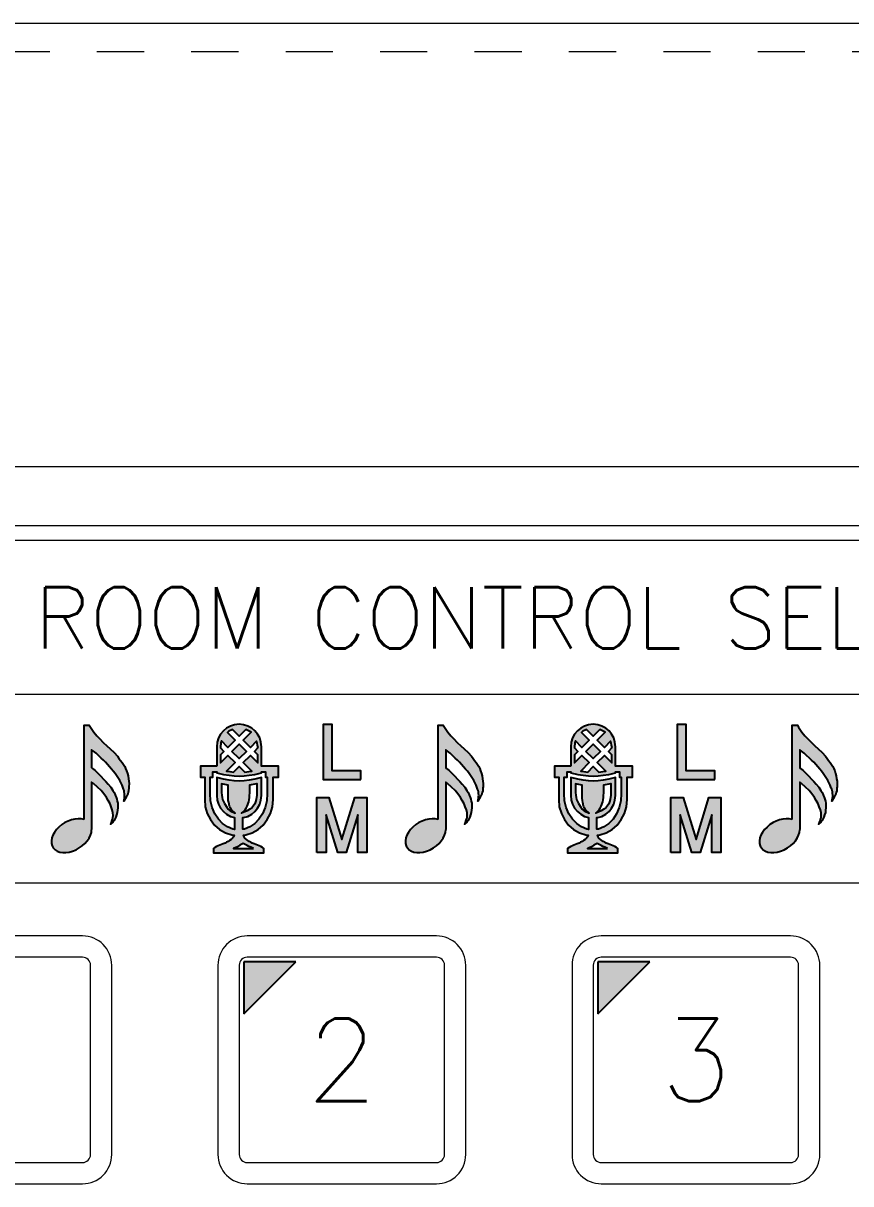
# Model space of a CAD drawing. Header units: inches. Extents: x 4.4 to 24.6, y 1.9 to 17.4.
# Drawn here: x 13.842 to 15.595, y 14.891 to 17.35 of the extents above; entities that cross this region are included whole.
import ezdxf
from ezdxf.enums import TextEntityAlignment as Align

# ---------------------------------------------------------------- set-up
doc = ezdxf.new("R2010")
doc.units = ezdxf.units.IN
doc.header["$LTSCALE"] = 0.4
doc.header["$MEASUREMENT"] = 0
doc.linetypes.add('HIDDEN', pattern=[0.375, 0.25, -0.125])
for name, color, linetype, lineweight in [('ML800-HIDDEN', 7, 'HIDDEN', 5), ('ML800-OBJECT', 7, 'Continuous', 15), ('ML800-TEXT', 7, 'Continuous', 9)]:
    doc.layers.add(name, color=color, linetype=linetype, lineweight=lineweight)
doc.layers.add('ML800-LED', color=251, linetype='Continuous')
doc.styles.add('LARGETEXT', font='romans.shx', dxfattribs={"height": 0.09})

msp = doc.modelspace()

# ---------------------------------------------------------------- hatches: boundary and pattern name
at = {"layer": 'ML800-LED'}
h = msp.add_hatch(color=256, dxfattribs=at)
edge = h.paths.add_edge_path()
edge.add_line((14.0114, 15.8256), (14.0041, 15.8333))
edge.add_line((14.0041, 15.8333), (13.9977, 15.84))
edge.add_line((13.9977, 15.84), (13.9914, 15.8476))
edge.add_line((13.9914, 15.8476), (13.9869, 15.8541))
edge.add_line((13.9869, 15.8541), (13.9841, 15.8583))
edge.add_line((13.9841, 15.8583), (13.9818, 15.8626))
edge.add_line((13.9818, 15.8626), (13.9708, 15.8626))
edge.add_line((13.9708, 15.8626), (13.9708, 15.6625))
edge.add_ellipse((13.9441, 15.6284), major_axis=(0.0395, 0.0245), ratio=0.664119, start_angle=20.1276, end_angle=344.8088)
edge.add_line((13.9868, 15.6412), (13.9868, 15.6536))
edge.add_line((13.9868, 15.6536), (13.9868, 15.7415))
edge.add_line((13.9868, 15.7415), (13.9906, 15.7387))
edge.add_line((13.9906, 15.7387), (13.9991, 15.7315))
edge.add_line((13.9991, 15.7315), (14.0067, 15.7238))
edge.add_line((14.0067, 15.7238), (14.0128, 15.7172))
edge.add_line((14.0128, 15.7172), (14.0181, 15.7096))
edge.add_line((14.0181, 15.7096), (14.0219, 15.7032))
edge.add_line((14.0219, 15.7032), (14.0258, 15.6958))
edge.add_line((14.0258, 15.6958), (14.0282, 15.6896))
edge.add_line((14.0282, 15.6896), (14.0306, 15.6833))
edge.add_line((14.0306, 15.6833), (14.032, 15.6771))
edge.add_line((14.032, 15.6771), (14.0324, 15.6711))
edge.add_line((14.0324, 15.6711), (14.032, 15.6661))
edge.add_line((14.032, 15.6661), (14.031, 15.6632))
edge.add_line((14.031, 15.6632), (14.0305, 15.6612))
edge.add_line((14.0305, 15.6612), (14.0287, 15.6564))
edge.add_line((14.0287, 15.6564), (14.0278, 15.6544))
edge.add_line((14.0278, 15.6544), (14.0266, 15.6525))
edge.add_line((14.0266, 15.6525), (14.0322, 15.658))
edge.add_line((14.0322, 15.658), (14.0345, 15.6608))
edge.add_line((14.0345, 15.6608), (14.0368, 15.6646))
edge.add_line((14.0368, 15.6646), (14.0381, 15.6675))
edge.add_line((14.0381, 15.6675), (14.0396, 15.6724))
edge.add_line((14.0396, 15.6724), (14.0411, 15.6773))
edge.add_line((14.0411, 15.6773), (14.0416, 15.6822))
edge.add_line((14.0416, 15.6822), (14.042, 15.6872))
edge.add_line((14.042, 15.6872), (14.0422, 15.6922))
edge.add_line((14.0422, 15.6922), (14.042, 15.6973))
edge.add_line((14.042, 15.6973), (14.0411, 15.7014))
edge.add_line((14.0411, 15.7014), (14.0399, 15.7055))
edge.add_line((14.0399, 15.7055), (14.0386, 15.7097))
edge.add_line((14.0386, 15.7097), (14.0375, 15.7128))
edge.add_line((14.0375, 15.7128), (14.0359, 15.717))
edge.add_line((14.0359, 15.717), (14.0342, 15.7201))
edge.add_line((14.0342, 15.7201), (14.0315, 15.7244))
edge.add_line((14.0315, 15.7244), (14.0295, 15.7276))
edge.add_line((14.0295, 15.7276), (14.0271, 15.7309))
edge.add_line((14.0271, 15.7309), (14.0217, 15.7374))
edge.add_line((14.0217, 15.7374), (14.0169, 15.7429))
edge.add_line((14.0169, 15.7429), (14.012, 15.7484))
edge.add_line((14.012, 15.7484), (14.0062, 15.7546))
edge.add_line((14.0062, 15.7546), (13.9996, 15.7609))
edge.add_line((13.9996, 15.7609), (13.9941, 15.7662))
edge.add_line((13.9941, 15.7662), (13.9888, 15.7711))
edge.add_line((13.9888, 15.7711), (13.9868, 15.7729))
edge.add_line((13.9868, 15.7729), (13.9868, 15.8106))
edge.add_line((13.9868, 15.8106), (13.9906, 15.8075))
edge.add_line((13.9906, 15.8075), (13.9962, 15.8029))
edge.add_line((13.9962, 15.8029), (14.0013, 15.7984))
edge.add_line((14.0013, 15.7984), (14.0072, 15.7928))
edge.add_line((14.0072, 15.7928), (14.0118, 15.7884))
edge.add_line((14.0118, 15.7884), (14.0164, 15.7839))
edge.add_line((14.0164, 15.7839), (14.0206, 15.7795))
edge.add_line((14.0206, 15.7795), (14.0291, 15.7696))
edge.add_line((14.0291, 15.7696), (14.0327, 15.7653))
edge.add_line((14.0327, 15.7653), (14.0364, 15.7599))
edge.add_line((14.0364, 15.7599), (14.0421, 15.7519))
edge.add_line((14.0421, 15.7519), (14.0464, 15.745))
edge.add_line((14.0464, 15.745), (14.0498, 15.7384))
edge.add_line((14.0498, 15.7384), (14.0512, 15.7353))
edge.add_line((14.0512, 15.7353), (14.0536, 15.7294))
edge.add_line((14.0536, 15.7294), (14.0545, 15.7272))
edge.add_line((14.0545, 15.7272), (14.0554, 15.7243))
edge.add_line((14.0554, 15.7243), (14.056, 15.7214))
edge.add_line((14.056, 15.7214), (14.0564, 15.7174))
edge.add_line((14.0564, 15.7174), (14.0567, 15.7144))
edge.add_line((14.0567, 15.7144), (14.0566, 15.7113))
edge.add_line((14.0566, 15.7113), (14.0562, 15.7082))
edge.add_line((14.0562, 15.7082), (14.0554, 15.7046))
edge.add_line((14.0554, 15.7046), (14.0548, 15.7018))
edge.add_line((14.0548, 15.7018), (14.0601, 15.7102))
edge.add_line((14.0601, 15.7102), (14.0624, 15.7144))
edge.add_line((14.0624, 15.7144), (14.0642, 15.7196))
edge.add_line((14.0642, 15.7196), (14.0652, 15.7237))
edge.add_line((14.0652, 15.7237), (14.0657, 15.7298))
edge.add_line((14.0657, 15.7298), (14.0659, 15.7321))
edge.add_line((14.0659, 15.7321), (14.0664, 15.7389))
edge.add_line((14.0664, 15.7389), (14.0658, 15.744))
edge.add_line((14.0658, 15.744), (14.065, 15.7491))
edge.add_line((14.065, 15.7491), (14.0639, 15.7552))
edge.add_line((14.0639, 15.7552), (14.0624, 15.7604))
edge.add_line((14.0624, 15.7604), (14.0609, 15.7656))
edge.add_line((14.0609, 15.7656), (14.0588, 15.7708))
edge.add_line((14.0588, 15.7708), (14.0568, 15.775))
edge.add_line((14.0568, 15.775), (14.0542, 15.7793))
edge.add_line((14.0542, 15.7793), (14.0512, 15.7836))
edge.add_line((14.0512, 15.7836), (14.048, 15.7879))
edge.add_line((14.048, 15.7879), (14.0447, 15.7922))
edge.add_line((14.0447, 15.7922), (14.0413, 15.7966))
edge.add_line((14.0413, 15.7966), (14.0345, 15.8043))
edge.add_line((14.0345, 15.8043), (14.0262, 15.8121))
edge.add_line((14.0262, 15.8121), (14.0188, 15.8188))
edge.add_line((14.0188, 15.8188), (14.0114, 15.8256))
h = msp.add_hatch(color=256, dxfattribs=at)
h.paths.add_polyline_path([(14.3823, 15.7754), (14.3613, 15.7754), (14.3468, 15.7754), (14.3468, 15.8164), (14.3453, 15.8264), (14.3428, 15.8354), (14.3383, 15.8434), (14.3328, 15.8504), (14.3258, 15.8564), (14.3178, 15.8604), (14.3088, 15.8634), (14.2993, 15.8644), (14.2893, 15.8634), (14.2808, 15.8604), (14.2728, 15.8564), (14.2658, 15.8504), (14.2598, 15.8434), (14.2553, 15.8354), (14.2528, 15.8264), (14.2518, 15.8164), (14.2518, 15.7754), (14.2173, 15.7754), (14.2173, 15.7526), (14.2175, 15.7524), (14.2263, 15.7524), (14.2263, 15.7054), (14.2273, 15.6899), (14.2318, 15.6754), (14.2383, 15.6624), (14.2473, 15.6509), (14.2578, 15.6414), (14.2703, 15.6344), (14.2838, 15.6299), (14.2885, 15.6293), (14.2871, 15.6259), (14.2853, 15.6234), (14.2821, 15.6204), (14.2791, 15.6184), (14.2761, 15.6164), (14.2726, 15.6144), (14.2696, 15.6129), (14.2656, 15.6114), (14.2621, 15.6099), (14.2586, 15.6084), (14.2551, 15.6069), (14.2516, 15.6054), (14.2481, 15.6034), (14.2451, 15.6014), (14.2451, 15.5924), (14.3516, 15.5924), (14.3516, 15.6014), (14.3486, 15.6034), (14.3451, 15.6054), (14.3416, 15.6069), (14.3381, 15.6084), (14.3346, 15.6099), (14.3311, 15.6114), (14.3271, 15.6129), (14.3241, 15.6144), (14.3206, 15.6164), (14.3176, 15.6184), (14.3146, 15.6204), (14.3114, 15.6234), (14.3096, 15.6259), (14.3082, 15.6292), (14.3133, 15.6299), (14.3268, 15.6344), (14.3393, 15.6414), (14.3503, 15.6509), (14.3588, 15.6624), (14.3658, 15.6754), (14.3698, 15.6899), (14.3713, 15.7054), (14.3713, 15.7524), (14.3823, 15.7524)])
h.paths.add_polyline_path([(14.2378, 15.7524), (14.2437, 15.7524), (14.2438, 15.7525), (14.2438, 15.7634), (14.2518, 15.7634), (14.2518, 15.7616), (14.2664, 15.7583), (14.278, 15.7563), (14.289, 15.7549), (14.2993, 15.7544), (14.3096, 15.7549), (14.3206, 15.7563), (14.3322, 15.7583), (14.3466, 15.7616), (14.3468, 15.7618), (14.3468, 15.7634), (14.3548, 15.7634), (14.3548, 15.7524), (14.3588, 15.7524), (14.3588, 15.7179), (14.3578, 15.7024), (14.3543, 15.6879), (14.3488, 15.6749), (14.3413, 15.6634), (14.3323, 15.6539), (14.3218, 15.6469), (14.3103, 15.6424), (14.3072, 15.6419), (14.3072, 15.6668), (14.3088, 15.6669), (14.3178, 15.6694), (14.3258, 15.6739), (14.3328, 15.6799), (14.3383, 15.6869), (14.3428, 15.6949), (14.3453, 15.7039), (14.3468, 15.7134), (14.3468, 15.7514), (14.3322, 15.7481), (14.3206, 15.7461), (14.3096, 15.7447), (14.2993, 15.7442), (14.289, 15.7447), (14.278, 15.7461), (14.2664, 15.7481), (14.2518, 15.7514), (14.2518, 15.7134), (14.2528, 15.7039), (14.2553, 15.6949), (14.2598, 15.6869), (14.2658, 15.6799), (14.2728, 15.6739), (14.2808, 15.6694), (14.2893, 15.6669), (14.2895, 15.6669), (14.2895, 15.6418), (14.2858, 15.6424), (14.2748, 15.6469), (14.2643, 15.6539), (14.2553, 15.6634), (14.2478, 15.6749), (14.2423, 15.6879), (14.2388, 15.7024), (14.2378, 15.7179)], flags=17)
h.paths.add_polyline_path([(14.2598, 15.7829), (14.2598, 15.7999), (14.267, 15.8071), (14.2598, 15.8143), (14.2598, 15.816), (14.2607, 15.8249), (14.2619, 15.8292), (14.2755, 15.8155), (14.2908, 15.8308), (14.2744, 15.8472), (14.2773, 15.8497), (14.2839, 15.853), (14.2851, 15.8535), (14.2993, 15.8393), (14.3134, 15.8534), (14.3147, 15.853), (14.3249, 15.8479), (14.3078, 15.8308), (14.3231, 15.8155), (14.3363, 15.8288), (14.3375, 15.8247), (14.3388, 15.8158), (14.3388, 15.8143), (14.3316, 15.8071), (14.3388, 15.7999), (14.3388, 15.7829), (14.3231, 15.7986), (14.3078, 15.7833), (14.3258, 15.7653), (14.3195, 15.7642), (14.311, 15.7631), (14.2993, 15.7748), (14.2876, 15.7631), (14.2792, 15.7642), (14.2728, 15.7653), (14.2908, 15.7833), (14.2755, 15.7986)], flags=16)
h.paths.add_polyline_path([(14.2618, 15.7382), (14.2757, 15.7355), (14.2757, 15.7229), (14.2758, 15.708), (14.2763, 15.7031), (14.2773, 15.6986), (14.2789, 15.691), (14.2807, 15.6866), (14.283, 15.6834), (14.2843, 15.6821), (14.2906, 15.6761), (14.2802, 15.6814), (14.2761, 15.6849), (14.273, 15.6885), (14.2679, 15.6967), (14.2659, 15.7008), (14.2641, 15.7053), (14.2631, 15.7094), (14.2624, 15.7145), (14.2621, 15.7196), (14.2618, 15.7246)], flags=16)
h.paths.add_polyline_path([(14.284, 15.8071), (14.2993, 15.8224), (14.3146, 15.8071), (14.2993, 15.7918)], flags=0)
h.paths.add_polyline_path([(14.3217, 15.736), (14.3367, 15.7388), (14.3367, 15.7242), (14.3366, 15.714), (14.3353, 15.7048), (14.3341, 15.7002), (14.3324, 15.6961), (14.3265, 15.688), (14.3219, 15.6844), (14.3163, 15.6808), (14.3046, 15.676), (14.3117, 15.6829), (14.3143, 15.6868), (14.3165, 15.6912), (14.3196, 15.7001), (14.3205, 15.7045), (14.321, 15.7094), (14.3213, 15.7139), (14.3216, 15.7193), (14.3217, 15.7238)], flags=16)
h.paths.add_polyline_path([(14.3076, 15.6121), (14.3159, 15.6074), (14.3195, 15.6056), (14.3237, 15.604), (14.3297, 15.6014), (14.2872, 15.6014), (14.2876, 15.6016), (14.292, 15.6035), (14.2959, 15.6049), (14.3007, 15.6082)], flags=16)
h = msp.add_hatch(color=256, dxfattribs=at)
h.paths.add_polyline_path([(14.4965, 15.8642), (14.4773, 15.8642), (14.4773, 15.7477), (14.5568, 15.7477), (14.5568, 15.7659), (14.4965, 15.7659)])
h.paths.add_polyline_path([(14.4896, 15.7092), (14.4638, 15.7092), (14.4638, 15.5927), (14.4834, 15.5927), (14.4834, 15.6725), (14.508, 15.5927), (14.5257, 15.5927), (14.5507, 15.6723), (14.5507, 15.5927), (14.5699, 15.5927), (14.5699, 15.7092), (14.5446, 15.7092), (14.5171, 15.62)])
h = msp.add_hatch(color=256, dxfattribs=at)
edge = h.paths.add_edge_path()
edge.add_line((14.7614, 15.8256), (14.7541, 15.8333))
edge.add_line((14.7541, 15.8333), (14.7477, 15.84))
edge.add_line((14.7477, 15.84), (14.7414, 15.8476))
edge.add_line((14.7414, 15.8476), (14.7369, 15.8541))
edge.add_line((14.7369, 15.8541), (14.7341, 15.8583))
edge.add_line((14.7341, 15.8583), (14.7318, 15.8626))
edge.add_line((14.7318, 15.8626), (14.7208, 15.8626))
edge.add_line((14.7208, 15.8626), (14.7208, 15.6625))
edge.add_ellipse((14.6941, 15.6284), major_axis=(0.0395, 0.0245), ratio=0.664119, start_angle=20.1276, end_angle=344.8088)
edge.add_line((14.7368, 15.6412), (14.7368, 15.6536))
edge.add_line((14.7368, 15.6536), (14.7368, 15.7415))
edge.add_line((14.7368, 15.7415), (14.7406, 15.7387))
edge.add_line((14.7406, 15.7387), (14.7491, 15.7315))
edge.add_line((14.7491, 15.7315), (14.7567, 15.7238))
edge.add_line((14.7567, 15.7238), (14.7628, 15.7172))
edge.add_line((14.7628, 15.7172), (14.7681, 15.7096))
edge.add_line((14.7681, 15.7096), (14.7719, 15.7032))
edge.add_line((14.7719, 15.7032), (14.7758, 15.6958))
edge.add_line((14.7758, 15.6958), (14.7782, 15.6896))
edge.add_line((14.7782, 15.6896), (14.7806, 15.6833))
edge.add_line((14.7806, 15.6833), (14.782, 15.6771))
edge.add_line((14.782, 15.6771), (14.7824, 15.6711))
edge.add_line((14.7824, 15.6711), (14.782, 15.6661))
edge.add_line((14.782, 15.6661), (14.781, 15.6632))
edge.add_line((14.781, 15.6632), (14.7805, 15.6612))
edge.add_line((14.7805, 15.6612), (14.7787, 15.6564))
edge.add_line((14.7787, 15.6564), (14.7778, 15.6544))
edge.add_line((14.7778, 15.6544), (14.7766, 15.6525))
edge.add_line((14.7766, 15.6525), (14.7822, 15.658))
edge.add_line((14.7822, 15.658), (14.7845, 15.6608))
edge.add_line((14.7845, 15.6608), (14.7868, 15.6646))
edge.add_line((14.7868, 15.6646), (14.7881, 15.6675))
edge.add_line((14.7881, 15.6675), (14.7896, 15.6724))
edge.add_line((14.7896, 15.6724), (14.7911, 15.6773))
edge.add_line((14.7911, 15.6773), (14.7916, 15.6822))
edge.add_line((14.7916, 15.6822), (14.792, 15.6872))
edge.add_line((14.792, 15.6872), (14.7922, 15.6922))
edge.add_line((14.7922, 15.6922), (14.792, 15.6973))
edge.add_line((14.792, 15.6973), (14.7911, 15.7014))
edge.add_line((14.7911, 15.7014), (14.7899, 15.7055))
edge.add_line((14.7899, 15.7055), (14.7886, 15.7097))
edge.add_line((14.7886, 15.7097), (14.7875, 15.7128))
edge.add_line((14.7875, 15.7128), (14.7859, 15.717))
edge.add_line((14.7859, 15.717), (14.7842, 15.7201))
edge.add_line((14.7842, 15.7201), (14.7815, 15.7244))
edge.add_line((14.7815, 15.7244), (14.7795, 15.7276))
edge.add_line((14.7795, 15.7276), (14.7771, 15.7309))
edge.add_line((14.7771, 15.7309), (14.7717, 15.7374))
edge.add_line((14.7717, 15.7374), (14.7669, 15.7429))
edge.add_line((14.7669, 15.7429), (14.762, 15.7484))
edge.add_line((14.762, 15.7484), (14.7562, 15.7546))
edge.add_line((14.7562, 15.7546), (14.7496, 15.7609))
edge.add_line((14.7496, 15.7609), (14.7441, 15.7662))
edge.add_line((14.7441, 15.7662), (14.7388, 15.7711))
edge.add_line((14.7388, 15.7711), (14.7368, 15.7729))
edge.add_line((14.7368, 15.7729), (14.7368, 15.8106))
edge.add_line((14.7368, 15.8106), (14.7406, 15.8075))
edge.add_line((14.7406, 15.8075), (14.7462, 15.8029))
edge.add_line((14.7462, 15.8029), (14.7513, 15.7984))
edge.add_line((14.7513, 15.7984), (14.7572, 15.7928))
edge.add_line((14.7572, 15.7928), (14.7618, 15.7884))
edge.add_line((14.7618, 15.7884), (14.7664, 15.7839))
edge.add_line((14.7664, 15.7839), (14.7706, 15.7795))
edge.add_line((14.7706, 15.7795), (14.7791, 15.7696))
edge.add_line((14.7791, 15.7696), (14.7827, 15.7653))
edge.add_line((14.7827, 15.7653), (14.7864, 15.7599))
edge.add_line((14.7864, 15.7599), (14.7921, 15.7519))
edge.add_line((14.7921, 15.7519), (14.7964, 15.745))
edge.add_line((14.7964, 15.745), (14.7998, 15.7384))
edge.add_line((14.7998, 15.7384), (14.8012, 15.7353))
edge.add_line((14.8012, 15.7353), (14.8036, 15.7294))
edge.add_line((14.8036, 15.7294), (14.8045, 15.7272))
edge.add_line((14.8045, 15.7272), (14.8054, 15.7243))
edge.add_line((14.8054, 15.7243), (14.806, 15.7214))
edge.add_line((14.806, 15.7214), (14.8064, 15.7174))
edge.add_line((14.8064, 15.7174), (14.8067, 15.7144))
edge.add_line((14.8067, 15.7144), (14.8066, 15.7113))
edge.add_line((14.8066, 15.7113), (14.8062, 15.7082))
edge.add_line((14.8062, 15.7082), (14.8054, 15.7046))
edge.add_line((14.8054, 15.7046), (14.8048, 15.7018))
edge.add_line((14.8048, 15.7018), (14.8101, 15.7102))
edge.add_line((14.8101, 15.7102), (14.8124, 15.7144))
edge.add_line((14.8124, 15.7144), (14.8142, 15.7196))
edge.add_line((14.8142, 15.7196), (14.8152, 15.7237))
edge.add_line((14.8152, 15.7237), (14.8157, 15.7298))
edge.add_line((14.8157, 15.7298), (14.8159, 15.7321))
edge.add_line((14.8159, 15.7321), (14.8164, 15.7389))
edge.add_line((14.8164, 15.7389), (14.8158, 15.744))
edge.add_line((14.8158, 15.744), (14.815, 15.7491))
edge.add_line((14.815, 15.7491), (14.8139, 15.7552))
edge.add_line((14.8139, 15.7552), (14.8124, 15.7604))
edge.add_line((14.8124, 15.7604), (14.8109, 15.7656))
edge.add_line((14.8109, 15.7656), (14.8088, 15.7708))
edge.add_line((14.8088, 15.7708), (14.8068, 15.775))
edge.add_line((14.8068, 15.775), (14.8042, 15.7793))
edge.add_line((14.8042, 15.7793), (14.8012, 15.7836))
edge.add_line((14.8012, 15.7836), (14.798, 15.7879))
edge.add_line((14.798, 15.7879), (14.7947, 15.7922))
edge.add_line((14.7947, 15.7922), (14.7913, 15.7966))
edge.add_line((14.7913, 15.7966), (14.7845, 15.8043))
edge.add_line((14.7845, 15.8043), (14.7762, 15.8121))
edge.add_line((14.7762, 15.8121), (14.7688, 15.8188))
edge.add_line((14.7688, 15.8188), (14.7614, 15.8256))
h = msp.add_hatch(color=256, dxfattribs=at)
h.paths.add_polyline_path([(15.1323, 15.7754), (15.1113, 15.7754), (15.0968, 15.7754), (15.0968, 15.8164), (15.0953, 15.8264), (15.0928, 15.8354), (15.0883, 15.8434), (15.0828, 15.8504), (15.0758, 15.8564), (15.0678, 15.8604), (15.0588, 15.8634), (15.0493, 15.8644), (15.0393, 15.8634), (15.0308, 15.8604), (15.0228, 15.8564), (15.0158, 15.8504), (15.0098, 15.8434), (15.0053, 15.8354), (15.0028, 15.8264), (15.0018, 15.8164), (15.0018, 15.7754), (14.9673, 15.7754), (14.9673, 15.7526), (14.9675, 15.7524), (14.9763, 15.7524), (14.9763, 15.7054), (14.9773, 15.6899), (14.9818, 15.6754), (14.9883, 15.6624), (14.9973, 15.6509), (15.0078, 15.6414), (15.0203, 15.6344), (15.0338, 15.6299), (15.0385, 15.6293), (15.0371, 15.6259), (15.0353, 15.6234), (15.0321, 15.6204), (15.0291, 15.6184), (15.0261, 15.6164), (15.0226, 15.6144), (15.0196, 15.6129), (15.0156, 15.6114), (15.0121, 15.6099), (15.0086, 15.6084), (15.0051, 15.6069), (15.0016, 15.6054), (14.9981, 15.6034), (14.9951, 15.6014), (14.9951, 15.5924), (15.1016, 15.5924), (15.1016, 15.6014), (15.0986, 15.6034), (15.0951, 15.6054), (15.0916, 15.6069), (15.0881, 15.6084), (15.0846, 15.6099), (15.0811, 15.6114), (15.0771, 15.6129), (15.0741, 15.6144), (15.0706, 15.6164), (15.0676, 15.6184), (15.0646, 15.6204), (15.0614, 15.6234), (15.0596, 15.6259), (15.0582, 15.6292), (15.0633, 15.6299), (15.0768, 15.6344), (15.0893, 15.6414), (15.1003, 15.6509), (15.1088, 15.6624), (15.1158, 15.6754), (15.1198, 15.6899), (15.1213, 15.7054), (15.1213, 15.7524), (15.1323, 15.7524)])
h.paths.add_polyline_path([(14.9878, 15.7524), (14.9937, 15.7524), (14.9938, 15.7525), (14.9938, 15.7634), (15.0018, 15.7634), (15.0018, 15.7616), (15.0164, 15.7583), (15.028, 15.7563), (15.039, 15.7549), (15.0493, 15.7544), (15.0596, 15.7549), (15.0706, 15.7563), (15.0822, 15.7583), (15.0966, 15.7616), (15.0968, 15.7618), (15.0968, 15.7634), (15.1048, 15.7634), (15.1048, 15.7524), (15.1088, 15.7524), (15.1088, 15.7179), (15.1078, 15.7024), (15.1043, 15.6879), (15.0988, 15.6749), (15.0913, 15.6634), (15.0823, 15.6539), (15.0718, 15.6469), (15.0603, 15.6424), (15.0572, 15.6419), (15.0572, 15.6668), (15.0588, 15.6669), (15.0678, 15.6694), (15.0758, 15.6739), (15.0828, 15.6799), (15.0883, 15.6869), (15.0928, 15.6949), (15.0953, 15.7039), (15.0968, 15.7134), (15.0968, 15.7514), (15.0822, 15.7481), (15.0706, 15.7461), (15.0596, 15.7447), (15.0493, 15.7442), (15.039, 15.7447), (15.028, 15.7461), (15.0164, 15.7481), (15.0018, 15.7514), (15.0018, 15.7134), (15.0028, 15.7039), (15.0053, 15.6949), (15.0098, 15.6869), (15.0158, 15.6799), (15.0228, 15.6739), (15.0308, 15.6694), (15.0393, 15.6669), (15.0395, 15.6669), (15.0395, 15.6418), (15.0358, 15.6424), (15.0248, 15.6469), (15.0143, 15.6539), (15.0053, 15.6634), (14.9978, 15.6749), (14.9923, 15.6879), (14.9888, 15.7024), (14.9878, 15.7179)], flags=17)
h.paths.add_polyline_path([(15.0098, 15.7829), (15.0098, 15.7999), (15.017, 15.8071), (15.0098, 15.8143), (15.0098, 15.816), (15.0107, 15.8249), (15.0119, 15.8292), (15.0255, 15.8155), (15.0408, 15.8308), (15.0244, 15.8472), (15.0273, 15.8497), (15.0339, 15.853), (15.0351, 15.8535), (15.0493, 15.8393), (15.0634, 15.8534), (15.0647, 15.853), (15.0749, 15.8479), (15.0578, 15.8308), (15.0731, 15.8155), (15.0863, 15.8288), (15.0875, 15.8247), (15.0888, 15.8158), (15.0888, 15.8143), (15.0816, 15.8071), (15.0888, 15.7999), (15.0888, 15.7829), (15.0731, 15.7986), (15.0578, 15.7833), (15.0758, 15.7653), (15.0695, 15.7642), (15.061, 15.7631), (15.0493, 15.7748), (15.0376, 15.7631), (15.0292, 15.7642), (15.0228, 15.7653), (15.0408, 15.7833), (15.0255, 15.7986)], flags=16)
h.paths.add_polyline_path([(15.0118, 15.7382), (15.0257, 15.7355), (15.0257, 15.7229), (15.0258, 15.708), (15.0263, 15.7031), (15.0273, 15.6986), (15.0289, 15.691), (15.0307, 15.6866), (15.033, 15.6834), (15.0343, 15.6821), (15.0406, 15.6761), (15.0302, 15.6814), (15.0261, 15.6849), (15.023, 15.6885), (15.0179, 15.6967), (15.0159, 15.7008), (15.0141, 15.7053), (15.0131, 15.7094), (15.0124, 15.7145), (15.0121, 15.7196), (15.0118, 15.7246)], flags=16)
h.paths.add_polyline_path([(15.034, 15.8071), (15.0493, 15.8224), (15.0646, 15.8071), (15.0493, 15.7918)], flags=0)
h.paths.add_polyline_path([(15.0717, 15.736), (15.0867, 15.7388), (15.0867, 15.7242), (15.0866, 15.714), (15.0853, 15.7048), (15.0841, 15.7002), (15.0824, 15.6961), (15.0765, 15.688), (15.0719, 15.6844), (15.0663, 15.6808), (15.0546, 15.676), (15.0617, 15.6829), (15.0643, 15.6868), (15.0665, 15.6912), (15.0696, 15.7001), (15.0705, 15.7045), (15.071, 15.7094), (15.0713, 15.7139), (15.0716, 15.7193), (15.0717, 15.7238)], flags=16)
h.paths.add_polyline_path([(15.0576, 15.6121), (15.0659, 15.6074), (15.0695, 15.6056), (15.0737, 15.604), (15.0797, 15.6014), (15.0372, 15.6014), (15.0376, 15.6016), (15.042, 15.6035), (15.0459, 15.6049), (15.0507, 15.6082)], flags=16)
h = msp.add_hatch(color=256, dxfattribs=at)
h.paths.add_polyline_path([(15.2465, 15.8642), (15.2273, 15.8642), (15.2273, 15.7477), (15.3068, 15.7477), (15.3068, 15.7659), (15.2465, 15.7659)])
h.paths.add_polyline_path([(15.2396, 15.7092), (15.2138, 15.7092), (15.2138, 15.5927), (15.2334, 15.5927), (15.2334, 15.6725), (15.258, 15.5927), (15.2757, 15.5927), (15.3007, 15.6723), (15.3007, 15.5927), (15.3199, 15.5927), (15.3199, 15.7092), (15.2946, 15.7092), (15.2671, 15.62)])
h = msp.add_hatch(color=256, dxfattribs=at)
edge = h.paths.add_edge_path()
edge.add_line((15.5114, 15.8256), (15.5041, 15.8333))
edge.add_line((15.5041, 15.8333), (15.4977, 15.84))
edge.add_line((15.4977, 15.84), (15.4914, 15.8476))
edge.add_line((15.4914, 15.8476), (15.4869, 15.8541))
edge.add_line((15.4869, 15.8541), (15.4841, 15.8583))
edge.add_line((15.4841, 15.8583), (15.4818, 15.8626))
edge.add_line((15.4818, 15.8626), (15.4708, 15.8626))
edge.add_line((15.4708, 15.8626), (15.4708, 15.6625))
edge.add_ellipse((15.4441, 15.6284), major_axis=(0.0395, 0.0245), ratio=0.664119, start_angle=20.1276, end_angle=344.8088)
edge.add_line((15.4868, 15.6412), (15.4868, 15.6536))
edge.add_line((15.4868, 15.6536), (15.4868, 15.7415))
edge.add_line((15.4868, 15.7415), (15.4906, 15.7387))
edge.add_line((15.4906, 15.7387), (15.4991, 15.7315))
edge.add_line((15.4991, 15.7315), (15.5067, 15.7238))
edge.add_line((15.5067, 15.7238), (15.5128, 15.7172))
edge.add_line((15.5128, 15.7172), (15.5181, 15.7096))
edge.add_line((15.5181, 15.7096), (15.5219, 15.7032))
edge.add_line((15.5219, 15.7032), (15.5258, 15.6958))
edge.add_line((15.5258, 15.6958), (15.5282, 15.6896))
edge.add_line((15.5282, 15.6896), (15.5306, 15.6833))
edge.add_line((15.5306, 15.6833), (15.532, 15.6771))
edge.add_line((15.532, 15.6771), (15.5324, 15.6711))
edge.add_line((15.5324, 15.6711), (15.532, 15.6661))
edge.add_line((15.532, 15.6661), (15.531, 15.6632))
edge.add_line((15.531, 15.6632), (15.5305, 15.6612))
edge.add_line((15.5305, 15.6612), (15.5287, 15.6564))
edge.add_line((15.5287, 15.6564), (15.5278, 15.6544))
edge.add_line((15.5278, 15.6544), (15.5266, 15.6525))
edge.add_line((15.5266, 15.6525), (15.5322, 15.658))
edge.add_line((15.5322, 15.658), (15.5345, 15.6608))
edge.add_line((15.5345, 15.6608), (15.5368, 15.6646))
edge.add_line((15.5368, 15.6646), (15.5381, 15.6675))
edge.add_line((15.5381, 15.6675), (15.5396, 15.6724))
edge.add_line((15.5396, 15.6724), (15.5411, 15.6773))
edge.add_line((15.5411, 15.6773), (15.5416, 15.6822))
edge.add_line((15.5416, 15.6822), (15.542, 15.6872))
edge.add_line((15.542, 15.6872), (15.5422, 15.6922))
edge.add_line((15.5422, 15.6922), (15.542, 15.6973))
edge.add_line((15.542, 15.6973), (15.5411, 15.7014))
edge.add_line((15.5411, 15.7014), (15.5399, 15.7055))
edge.add_line((15.5399, 15.7055), (15.5386, 15.7097))
edge.add_line((15.5386, 15.7097), (15.5375, 15.7128))
edge.add_line((15.5375, 15.7128), (15.5359, 15.717))
edge.add_line((15.5359, 15.717), (15.5342, 15.7201))
edge.add_line((15.5342, 15.7201), (15.5315, 15.7244))
edge.add_line((15.5315, 15.7244), (15.5295, 15.7276))
edge.add_line((15.5295, 15.7276), (15.5271, 15.7309))
edge.add_line((15.5271, 15.7309), (15.5217, 15.7374))
edge.add_line((15.5217, 15.7374), (15.5169, 15.7429))
edge.add_line((15.5169, 15.7429), (15.512, 15.7484))
edge.add_line((15.512, 15.7484), (15.5062, 15.7546))
edge.add_line((15.5062, 15.7546), (15.4996, 15.7609))
edge.add_line((15.4996, 15.7609), (15.4941, 15.7662))
edge.add_line((15.4941, 15.7662), (15.4888, 15.7711))
edge.add_line((15.4888, 15.7711), (15.4868, 15.7729))
edge.add_line((15.4868, 15.7729), (15.4868, 15.8106))
edge.add_line((15.4868, 15.8106), (15.4906, 15.8075))
edge.add_line((15.4906, 15.8075), (15.4962, 15.8029))
edge.add_line((15.4962, 15.8029), (15.5013, 15.7984))
edge.add_line((15.5013, 15.7984), (15.5072, 15.7928))
edge.add_line((15.5072, 15.7928), (15.5118, 15.7884))
edge.add_line((15.5118, 15.7884), (15.5164, 15.7839))
edge.add_line((15.5164, 15.7839), (15.5206, 15.7795))
edge.add_line((15.5206, 15.7795), (15.5291, 15.7696))
edge.add_line((15.5291, 15.7696), (15.5327, 15.7653))
edge.add_line((15.5327, 15.7653), (15.5364, 15.7599))
edge.add_line((15.5364, 15.7599), (15.5421, 15.7519))
edge.add_line((15.5421, 15.7519), (15.5464, 15.745))
edge.add_line((15.5464, 15.745), (15.5498, 15.7384))
edge.add_line((15.5498, 15.7384), (15.5512, 15.7353))
edge.add_line((15.5512, 15.7353), (15.5536, 15.7294))
edge.add_line((15.5536, 15.7294), (15.5545, 15.7272))
edge.add_line((15.5545, 15.7272), (15.5554, 15.7243))
edge.add_line((15.5554, 15.7243), (15.556, 15.7214))
edge.add_line((15.556, 15.7214), (15.5564, 15.7174))
edge.add_line((15.5564, 15.7174), (15.5567, 15.7144))
edge.add_line((15.5567, 15.7144), (15.5566, 15.7113))
edge.add_line((15.5566, 15.7113), (15.5562, 15.7082))
edge.add_line((15.5562, 15.7082), (15.5554, 15.7046))
edge.add_line((15.5554, 15.7046), (15.5548, 15.7018))
edge.add_line((15.5548, 15.7018), (15.5601, 15.7102))
edge.add_line((15.5601, 15.7102), (15.5624, 15.7144))
edge.add_line((15.5624, 15.7144), (15.5642, 15.7196))
edge.add_line((15.5642, 15.7196), (15.5652, 15.7237))
edge.add_line((15.5652, 15.7237), (15.5657, 15.7298))
edge.add_line((15.5657, 15.7298), (15.5659, 15.7321))
edge.add_line((15.5659, 15.7321), (15.5664, 15.7389))
edge.add_line((15.5664, 15.7389), (15.5658, 15.744))
edge.add_line((15.5658, 15.744), (15.565, 15.7491))
edge.add_line((15.565, 15.7491), (15.5639, 15.7552))
edge.add_line((15.5639, 15.7552), (15.5624, 15.7604))
edge.add_line((15.5624, 15.7604), (15.5609, 15.7656))
edge.add_line((15.5609, 15.7656), (15.5588, 15.7708))
edge.add_line((15.5588, 15.7708), (15.5568, 15.775))
edge.add_line((15.5568, 15.775), (15.5542, 15.7793))
edge.add_line((15.5542, 15.7793), (15.5512, 15.7836))
edge.add_line((15.5512, 15.7836), (15.548, 15.7879))
edge.add_line((15.548, 15.7879), (15.5447, 15.7922))
edge.add_line((15.5447, 15.7922), (15.5413, 15.7966))
edge.add_line((15.5413, 15.7966), (15.5345, 15.8043))
edge.add_line((15.5345, 15.8043), (15.5262, 15.8121))
edge.add_line((15.5262, 15.8121), (15.5188, 15.8188))
edge.add_line((15.5188, 15.8188), (15.5114, 15.8256))
for points in [[(14.4194, 15.361), (14.3094, 15.361), (14.3094, 15.251)], [(15.1694, 15.361), (15.0594, 15.361), (15.0594, 15.251)]]:
    msp.add_hatch(color=256, dxfattribs=at).paths.add_polyline_path(points)

# ---------------------------------------------------------------- linework, layer by layer
at = {"layer": 'ML800-HIDDEN'}
msp.add_line((5.3979, 17.2895), (22.3859, 17.2895), dxfattribs=at)
at = {"layer": 'ML800-LED'}
for p, q in [((14.3094, 15.251), (14.4194, 15.361)), ((14.3094, 15.361), (14.3094, 15.251)), ((14.4194, 15.361), (14.3094, 15.361)), ((15.0594, 15.251), (15.1694, 15.361)), ((15.0594, 15.361), (15.0594, 15.251)), ((15.1694, 15.361), (15.0594, 15.361))]:
    msp.add_line(p, q, dxfattribs=at)
for points in [[(13.9708, 15.6625), (13.9708, 15.8626), (13.9818, 15.8626), (13.9841, 15.8583), (13.9869, 15.8541), (13.9914, 15.8476), (13.9977, 15.84), (14.0041, 15.8333), (14.0114, 15.8256), (14.0188, 15.8188), (14.0262, 15.8121), (14.0345, 15.8043), (14.0413, 15.7966), (14.0447, 15.7922), (14.048, 15.7879), (14.0512, 15.7836), (14.0542, 15.7793), (14.0568, 15.775), (14.0588, 15.7708), (14.0609, 15.7656), (14.0624, 15.7604), (14.0639, 15.7552), (14.065, 15.7491), (14.0658, 15.744), (14.0664, 15.7389), (14.0659, 15.7321), (14.0657, 15.7298), (14.0652, 15.7237), (14.0642, 15.7196), (14.0624, 15.7144), (14.0601, 15.7102), (14.0548, 15.7018), (14.0554, 15.7046), (14.0562, 15.7082), (14.0566, 15.7113), (14.0567, 15.7144), (14.0564, 15.7174), (14.056, 15.7214), (14.0554, 15.7243), (14.0545, 15.7272), (14.0536, 15.7294), (14.0512, 15.7353), (14.0498, 15.7384), (14.0464, 15.745), (14.0421, 15.7519), (14.0364, 15.7599), (14.0327, 15.7653), (14.0291, 15.7696), (14.0206, 15.7795), (14.0164, 15.7839), (14.0118, 15.7884), (14.0072, 15.7928), (14.0013, 15.7984), (13.9962, 15.8029), (13.9906, 15.8075), (13.9868, 15.8106), (13.9868, 15.7729), (13.9888, 15.7711), (13.9941, 15.7662), (13.9996, 15.7609), (14.0062, 15.7546), (14.012, 15.7484), (14.0169, 15.7429), (14.0217, 15.7374), (14.0271, 15.7309), (14.0295, 15.7276), (14.0315, 15.7244), (14.0342, 15.7201), (14.0359, 15.717), (14.0375, 15.7128), (14.0386, 15.7097), (14.0399, 15.7055), (14.0411, 15.7014), (14.042, 15.6973), (14.0422, 15.6922), (14.042, 15.6872), (14.0416, 15.6822), (14.0411, 15.6773), (14.0396, 15.6724), (14.0381, 15.6675), (14.0368, 15.6646), (14.0345, 15.6608), (14.0322, 15.658), (14.0266, 15.6525), (14.0278, 15.6544), (14.0287, 15.6564), (14.0305, 15.6612), (14.031, 15.6632), (14.032, 15.6661), (14.0324, 15.6711), (14.032, 15.6771), (14.0306, 15.6833), (14.0282, 15.6896), (14.0258, 15.6958), (14.0219, 15.7032), (14.0181, 15.7096), (14.0128, 15.7172), (14.0067, 15.7238), (13.9991, 15.7315), (13.9906, 15.7387), (13.9868, 15.7415), (13.9868, 15.6536), (13.9868, 15.6412)], [(14.2518, 15.7754), (14.2173, 15.7754), (14.2173, 15.7524), (14.2263, 15.7524), (14.2263, 15.7054), (14.2273, 15.6899), (14.2318, 15.6754), (14.2383, 15.6624), (14.2473, 15.6509), (14.2578, 15.6414), (14.2703, 15.6344), (14.2838, 15.6299), (14.2885, 15.6293), (14.2871, 15.6259), (14.2853, 15.6234), (14.2821, 15.6204), (14.2791, 15.6184), (14.2761, 15.6164), (14.2726, 15.6144), (14.2696, 15.6129), (14.2656, 15.6114), (14.2621, 15.6099), (14.2586, 15.6084), (14.2551, 15.6069), (14.2516, 15.6054), (14.2481, 15.6034), (14.2451, 15.6014), (14.2451, 15.5924), (14.3516, 15.5924), (14.3516, 15.6014), (14.3486, 15.6034), (14.3451, 15.6054), (14.3416, 15.6069), (14.3381, 15.6084), (14.3346, 15.6099), (14.3311, 15.6114), (14.3271, 15.6129), (14.3241, 15.6144), (14.3206, 15.6164), (14.3176, 15.6184), (14.3146, 15.6204), (14.3114, 15.6234), (14.3096, 15.6259), (14.3082, 15.6292), (14.3133, 15.6299), (14.3268, 15.6344), (14.3393, 15.6414), (14.3503, 15.6509), (14.3588, 15.6624), (14.3658, 15.6754), (14.3698, 15.6899), (14.3713, 15.7054), (14.3713, 15.7524), (14.3823, 15.7524), (14.3823, 15.7754), (14.3613, 15.7754), (14.3468, 15.7754), (14.3468, 15.8164), (14.3453, 15.8264), (14.3428, 15.8354), (14.3383, 15.8434), (14.3328, 15.8504), (14.3258, 15.8564), (14.3178, 15.8604), (14.3088, 15.8634), (14.2993, 15.8644), (14.2893, 15.8634), (14.2808, 15.8604), (14.2728, 15.8564), (14.2658, 15.8504), (14.2598, 15.8434), (14.2553, 15.8354), (14.2528, 15.8264), (14.2518, 15.8164), (14.2518, 15.7754)], [(14.7208, 15.6625), (14.7208, 15.8626), (14.7318, 15.8626), (14.7341, 15.8583), (14.7369, 15.8541), (14.7414, 15.8476), (14.7477, 15.84), (14.7541, 15.8333), (14.7614, 15.8256), (14.7688, 15.8188), (14.7762, 15.8121), (14.7845, 15.8043), (14.7913, 15.7966), (14.7947, 15.7922), (14.798, 15.7879), (14.8012, 15.7836), (14.8042, 15.7793), (14.8068, 15.775), (14.8088, 15.7708), (14.8109, 15.7656), (14.8124, 15.7604), (14.8139, 15.7552), (14.815, 15.7491), (14.8158, 15.744), (14.8164, 15.7389), (14.8159, 15.7321), (14.8157, 15.7298), (14.8152, 15.7237), (14.8142, 15.7196), (14.8124, 15.7144), (14.8101, 15.7102), (14.8048, 15.7018), (14.8054, 15.7046), (14.8062, 15.7082), (14.8066, 15.7113), (14.8067, 15.7144), (14.8064, 15.7174), (14.806, 15.7214), (14.8054, 15.7243), (14.8045, 15.7272), (14.8036, 15.7294), (14.8012, 15.7353), (14.7998, 15.7384), (14.7964, 15.745), (14.7921, 15.7519), (14.7864, 15.7599), (14.7827, 15.7653), (14.7791, 15.7696), (14.7706, 15.7795), (14.7664, 15.7839), (14.7618, 15.7884), (14.7572, 15.7928), (14.7513, 15.7984), (14.7462, 15.8029), (14.7406, 15.8075), (14.7368, 15.8106), (14.7368, 15.7729), (14.7388, 15.7711), (14.7441, 15.7662), (14.7496, 15.7609), (14.7562, 15.7546), (14.762, 15.7484), (14.7669, 15.7429), (14.7717, 15.7374), (14.7771, 15.7309), (14.7795, 15.7276), (14.7815, 15.7244), (14.7842, 15.7201), (14.7859, 15.717), (14.7875, 15.7128), (14.7886, 15.7097), (14.7899, 15.7055), (14.7911, 15.7014), (14.792, 15.6973), (14.7922, 15.6922), (14.792, 15.6872), (14.7916, 15.6822), (14.7911, 15.6773), (14.7896, 15.6724), (14.7881, 15.6675), (14.7868, 15.6646), (14.7845, 15.6608), (14.7822, 15.658), (14.7766, 15.6525), (14.7778, 15.6544), (14.7787, 15.6564), (14.7805, 15.6612), (14.781, 15.6632), (14.782, 15.6661), (14.7824, 15.6711), (14.782, 15.6771), (14.7806, 15.6833), (14.7782, 15.6896), (14.7758, 15.6958), (14.7719, 15.7032), (14.7681, 15.7096), (14.7628, 15.7172), (14.7567, 15.7238), (14.7491, 15.7315), (14.7406, 15.7387), (14.7368, 15.7415), (14.7368, 15.6536), (14.7368, 15.6412)], [(15.0018, 15.7754), (14.9673, 15.7754), (14.9673, 15.7524), (14.9763, 15.7524), (14.9763, 15.7054), (14.9773, 15.6899), (14.9818, 15.6754), (14.9883, 15.6624), (14.9973, 15.6509), (15.0078, 15.6414), (15.0203, 15.6344), (15.0338, 15.6299), (15.0385, 15.6293), (15.0371, 15.6259), (15.0353, 15.6234), (15.0321, 15.6204), (15.0291, 15.6184), (15.0261, 15.6164), (15.0226, 15.6144), (15.0196, 15.6129), (15.0156, 15.6114), (15.0121, 15.6099), (15.0086, 15.6084), (15.0051, 15.6069), (15.0016, 15.6054), (14.9981, 15.6034), (14.9951, 15.6014), (14.9951, 15.5924), (15.1016, 15.5924), (15.1016, 15.6014), (15.0986, 15.6034), (15.0951, 15.6054), (15.0916, 15.6069), (15.0881, 15.6084), (15.0846, 15.6099), (15.0811, 15.6114), (15.0771, 15.6129), (15.0741, 15.6144), (15.0706, 15.6164), (15.0676, 15.6184), (15.0646, 15.6204), (15.0614, 15.6234), (15.0596, 15.6259), (15.0582, 15.6292), (15.0633, 15.6299), (15.0768, 15.6344), (15.0893, 15.6414), (15.1003, 15.6509), (15.1088, 15.6624), (15.1158, 15.6754), (15.1198, 15.6899), (15.1213, 15.7054), (15.1213, 15.7524), (15.1323, 15.7524), (15.1323, 15.7754), (15.1113, 15.7754), (15.0968, 15.7754), (15.0968, 15.8164), (15.0953, 15.8264), (15.0928, 15.8354), (15.0883, 15.8434), (15.0828, 15.8504), (15.0758, 15.8564), (15.0678, 15.8604), (15.0588, 15.8634), (15.0493, 15.8644), (15.0393, 15.8634), (15.0308, 15.8604), (15.0228, 15.8564), (15.0158, 15.8504), (15.0098, 15.8434), (15.0053, 15.8354), (15.0028, 15.8264), (15.0018, 15.8164), (15.0018, 15.7754)], [(15.4708, 15.6625), (15.4708, 15.8626), (15.4818, 15.8626), (15.4841, 15.8583), (15.4869, 15.8541), (15.4914, 15.8476), (15.4977, 15.84), (15.5041, 15.8333), (15.5114, 15.8256), (15.5188, 15.8188), (15.5262, 15.8121), (15.5345, 15.8043), (15.5413, 15.7966), (15.5447, 15.7922), (15.548, 15.7879), (15.5512, 15.7836), (15.5542, 15.7793), (15.5568, 15.775), (15.5588, 15.7708), (15.5609, 15.7656), (15.5624, 15.7604), (15.5639, 15.7552), (15.565, 15.7491), (15.5658, 15.744), (15.5664, 15.7389), (15.5659, 15.7321), (15.5657, 15.7298), (15.5652, 15.7237), (15.5642, 15.7196), (15.5624, 15.7144), (15.5601, 15.7102), (15.5548, 15.7018), (15.5554, 15.7046), (15.5562, 15.7082), (15.5566, 15.7113), (15.5567, 15.7144), (15.5564, 15.7174), (15.556, 15.7214), (15.5554, 15.7243), (15.5545, 15.7272), (15.5536, 15.7294), (15.5512, 15.7353), (15.5498, 15.7384), (15.5464, 15.745), (15.5421, 15.7519), (15.5364, 15.7599), (15.5327, 15.7653), (15.5291, 15.7696), (15.5206, 15.7795), (15.5164, 15.7839), (15.5118, 15.7884), (15.5072, 15.7928), (15.5013, 15.7984), (15.4962, 15.8029), (15.4906, 15.8075), (15.4868, 15.8106), (15.4868, 15.7729), (15.4888, 15.7711), (15.4941, 15.7662), (15.4996, 15.7609), (15.5062, 15.7546), (15.512, 15.7484), (15.5169, 15.7429), (15.5217, 15.7374), (15.5271, 15.7309), (15.5295, 15.7276), (15.5315, 15.7244), (15.5342, 15.7201), (15.5359, 15.717), (15.5375, 15.7128), (15.5386, 15.7097), (15.5399, 15.7055), (15.5411, 15.7014), (15.542, 15.6973), (15.5422, 15.6922), (15.542, 15.6872), (15.5416, 15.6822), (15.5411, 15.6773), (15.5396, 15.6724), (15.5381, 15.6675), (15.5368, 15.6646), (15.5345, 15.6608), (15.5322, 15.658), (15.5266, 15.6525), (15.5278, 15.6544), (15.5287, 15.6564), (15.5305, 15.6612), (15.531, 15.6632), (15.532, 15.6661), (15.5324, 15.6711), (15.532, 15.6771), (15.5306, 15.6833), (15.5282, 15.6896), (15.5258, 15.6958), (15.5219, 15.7032), (15.5181, 15.7096), (15.5128, 15.7172), (15.5067, 15.7238), (15.4991, 15.7315), (15.4906, 15.7387), (15.4868, 15.7415), (15.4868, 15.6536), (15.4868, 15.6412)], [(14.2765, 15.8491), (14.2773, 15.8497)], [(15.0265, 15.8491), (15.0273, 15.8497)], [(14.3383, 15.819), (14.3388, 15.8158)], [(15.0883, 15.819), (15.0888, 15.8158)], [(14.2443, 15.7634), (14.2518, 15.7634), (14.2518, 15.7616), (14.2664, 15.7583), (14.278, 15.7563), (14.289, 15.7549), (14.2993, 15.7544), (14.3096, 15.7549), (14.3206, 15.7563), (14.3322, 15.7583), (14.3468, 15.7616), (14.3468, 15.7634), (14.3548, 15.7634), (14.3548, 15.7524), (14.3588, 15.7524), (14.3588, 15.7179), (14.3578, 15.7024), (14.3543, 15.6879), (14.3488, 15.6749), (14.3413, 15.6634), (14.3323, 15.6539), (14.3218, 15.6469), (14.3103, 15.6424), (14.3072, 15.6419), (14.3072, 15.6668), (14.3088, 15.6669), (14.3178, 15.6694), (14.3258, 15.6739), (14.3328, 15.6799), (14.3383, 15.6869), (14.3428, 15.6949), (14.3453, 15.7039), (14.3468, 15.7134), (14.3468, 15.7514), (14.3322, 15.7481), (14.3206, 15.7461), (14.3096, 15.7447), (14.2993, 15.7442), (14.289, 15.7447), (14.278, 15.7461), (14.2664, 15.7481), (14.2518, 15.7514), (14.2518, 15.7134), (14.2528, 15.7039), (14.2553, 15.6949), (14.2598, 15.6869), (14.2658, 15.6799), (14.2728, 15.6739), (14.2808, 15.6694), (14.2893, 15.6669), (14.2895, 15.6669), (14.2895, 15.6418), (14.2858, 15.6424), (14.2748, 15.6469), (14.2643, 15.6539), (14.2553, 15.6634), (14.2478, 15.6749), (14.2423, 15.6879), (14.2388, 15.7024), (14.2378, 15.7179), (14.2378, 15.7524), (14.2438, 15.7524), (14.2438, 15.7634), (14.2518, 15.7634)], [(14.2518, 15.7616), (14.2518, 15.7634)], [(14.3466, 15.7616), (14.3468, 15.7618)], [(14.9943, 15.7634), (15.0018, 15.7634), (15.0018, 15.7616), (15.0164, 15.7583), (15.028, 15.7563), (15.039, 15.7549), (15.0493, 15.7544), (15.0596, 15.7549), (15.0706, 15.7563), (15.0822, 15.7583), (15.0968, 15.7616), (15.0968, 15.7634), (15.1048, 15.7634), (15.1048, 15.7524), (15.1088, 15.7524), (15.1088, 15.7179), (15.1078, 15.7024), (15.1043, 15.6879), (15.0988, 15.6749), (15.0913, 15.6634), (15.0823, 15.6539), (15.0718, 15.6469), (15.0603, 15.6424), (15.0572, 15.6419), (15.0572, 15.6668), (15.0588, 15.6669), (15.0678, 15.6694), (15.0758, 15.6739), (15.0828, 15.6799), (15.0883, 15.6869), (15.0928, 15.6949), (15.0953, 15.7039), (15.0968, 15.7134), (15.0968, 15.7514), (15.0822, 15.7481), (15.0706, 15.7461), (15.0596, 15.7447), (15.0493, 15.7442), (15.039, 15.7447), (15.028, 15.7461), (15.0164, 15.7481), (15.0018, 15.7514), (15.0018, 15.7134), (15.0028, 15.7039), (15.0053, 15.6949), (15.0098, 15.6869), (15.0158, 15.6799), (15.0228, 15.6739), (15.0308, 15.6694), (15.0393, 15.6669), (15.0395, 15.6669), (15.0395, 15.6418), (15.0358, 15.6424), (15.0248, 15.6469), (15.0143, 15.6539), (15.0053, 15.6634), (14.9978, 15.6749), (14.9923, 15.6879), (14.9888, 15.7024), (14.9878, 15.7179), (14.9878, 15.7524), (14.9938, 15.7524), (14.9938, 15.7634), (15.0018, 15.7634)], [(15.0018, 15.7616), (15.0018, 15.7634)], [(15.0966, 15.7616), (15.0968, 15.7618)], [(14.2175, 15.7524), (14.2173, 15.7526)], [(14.2437, 15.7524), (14.2438, 15.7525)], [(14.9675, 15.7524), (14.9673, 15.7526)], [(14.9937, 15.7524), (14.9938, 15.7525)], [(14.2843, 15.6821), (14.283, 15.6834)], [(15.0343, 15.6821), (15.033, 15.6834)]]:
    msp.add_lwpolyline(points, dxfattribs=at)
for points in [[(14.5568, 15.7477), (14.5568, 15.7659), (14.4965, 15.7659), (14.4965, 15.8642), (14.4773, 15.8642), (14.4773, 15.7477)], [(15.3068, 15.7477), (15.3068, 15.7659), (15.2465, 15.7659), (15.2465, 15.8642), (15.2273, 15.8642), (15.2273, 15.7477)], [(14.311, 15.7631), (14.3195, 15.7642), (14.3258, 15.7653), (14.3078, 15.7833), (14.3231, 15.7986), (14.3388, 15.7829), (14.3388, 15.7999), (14.3316, 15.8071), (14.3388, 15.8143), (14.3388, 15.8158), (14.3375, 15.8247), (14.3363, 15.8288), (14.3231, 15.8155), (14.3078, 15.8308), (14.3249, 15.8479), (14.3147, 15.853), (14.3134, 15.8534), (14.2993, 15.8393), (14.2851, 15.8535), (14.2839, 15.853), (14.2773, 15.8497), (14.2744, 15.8472), (14.2908, 15.8308), (14.2755, 15.8155), (14.2619, 15.8292), (14.2607, 15.8249), (14.2598, 15.816), (14.2598, 15.8143), (14.267, 15.8071), (14.2598, 15.7999), (14.2598, 15.7829), (14.2755, 15.7986), (14.2908, 15.7833), (14.2728, 15.7653), (14.2792, 15.7642), (14.2876, 15.7631), (14.2993, 15.7748)], [(15.061, 15.7631), (15.0695, 15.7642), (15.0758, 15.7653), (15.0578, 15.7833), (15.0731, 15.7986), (15.0888, 15.7829), (15.0888, 15.7999), (15.0816, 15.8071), (15.0888, 15.8143), (15.0888, 15.8158), (15.0875, 15.8247), (15.0863, 15.8288), (15.0731, 15.8155), (15.0578, 15.8308), (15.0749, 15.8479), (15.0647, 15.853), (15.0634, 15.8534), (15.0493, 15.8393), (15.0351, 15.8535), (15.0339, 15.853), (15.0273, 15.8497), (15.0244, 15.8472), (15.0408, 15.8308), (15.0255, 15.8155), (15.0119, 15.8292), (15.0107, 15.8249), (15.0098, 15.816), (15.0098, 15.8143), (15.017, 15.8071), (15.0098, 15.7999), (15.0098, 15.7829), (15.0255, 15.7986), (15.0408, 15.7833), (15.0228, 15.7653), (15.0292, 15.7642), (15.0376, 15.7631), (15.0493, 15.7748)], [(14.284, 15.8071), (14.2993, 15.8224), (14.3146, 15.8071), (14.2993, 15.7918)], [(15.034, 15.8071), (15.0493, 15.8224), (15.0646, 15.8071), (15.0493, 15.7918)], [(14.2618, 15.7246), (14.2621, 15.7196), (14.2624, 15.7145), (14.2631, 15.7094), (14.2641, 15.7053), (14.2659, 15.7008), (14.2679, 15.6967), (14.273, 15.6885), (14.2761, 15.6849), (14.2802, 15.6814), (14.2906, 15.6761), (14.2831, 15.6832), (14.2807, 15.6866), (14.2789, 15.691), (14.2773, 15.6986), (14.2763, 15.7031), (14.2758, 15.708), (14.2757, 15.7229), (14.2757, 15.7355), (14.2618, 15.7382)], [(14.3367, 15.7242), (14.3366, 15.714), (14.3353, 15.7048), (14.3341, 15.7002), (14.3324, 15.6961), (14.3265, 15.688), (14.3219, 15.6844), (14.3163, 15.6808), (14.3046, 15.676), (14.3117, 15.6829), (14.3143, 15.6868), (14.3165, 15.6912), (14.3196, 15.7001), (14.3205, 15.7045), (14.321, 15.7094), (14.3213, 15.7139), (14.3216, 15.7193), (14.3217, 15.7238), (14.3217, 15.736), (14.3367, 15.7388)], [(15.0118, 15.7246), (15.0121, 15.7196), (15.0124, 15.7145), (15.0131, 15.7094), (15.0141, 15.7053), (15.0159, 15.7008), (15.0179, 15.6967), (15.023, 15.6885), (15.0261, 15.6849), (15.0302, 15.6814), (15.0406, 15.6761), (15.0331, 15.6832), (15.0307, 15.6866), (15.0289, 15.691), (15.0273, 15.6986), (15.0263, 15.7031), (15.0258, 15.708), (15.0257, 15.7229), (15.0257, 15.7355), (15.0118, 15.7382)], [(15.0867, 15.7242), (15.0866, 15.714), (15.0853, 15.7048), (15.0841, 15.7002), (15.0824, 15.6961), (15.0765, 15.688), (15.0719, 15.6844), (15.0663, 15.6808), (15.0546, 15.676), (15.0617, 15.6829), (15.0643, 15.6868), (15.0665, 15.6912), (15.0696, 15.7001), (15.0705, 15.7045), (15.071, 15.7094), (15.0713, 15.7139), (15.0716, 15.7193), (15.0717, 15.7238), (15.0717, 15.736), (15.0867, 15.7388)], [(14.4638, 15.5927), (14.4638, 15.7092), (14.4896, 15.7092), (14.5171, 15.62), (14.5446, 15.7092), (14.5699, 15.7092), (14.5699, 15.5927), (14.5507, 15.5927), (14.5507, 15.6723), (14.5257, 15.5927), (14.508, 15.5927), (14.4834, 15.6725), (14.4834, 15.5927)], [(15.2138, 15.5927), (15.2138, 15.7092), (15.2396, 15.7092), (15.2671, 15.62), (15.2946, 15.7092), (15.3199, 15.7092), (15.3199, 15.5927), (15.3007, 15.5927), (15.3007, 15.6723), (15.2757, 15.5927), (15.258, 15.5927), (15.2334, 15.6725), (15.2334, 15.5927)], [(14.3297, 15.6014), (14.3237, 15.604), (14.3195, 15.6056), (14.3159, 15.6074), (14.3076, 15.6121), (14.3007, 15.6082), (14.2959, 15.6049), (14.292, 15.6035), (14.2876, 15.6016), (14.2872, 15.6014)], [(15.0797, 15.6014), (15.0737, 15.604), (15.0695, 15.6056), (15.0659, 15.6074), (15.0576, 15.6121), (15.0507, 15.6082), (15.0459, 15.6049), (15.042, 15.6035), (15.0376, 15.6016), (15.0372, 15.6014)]]:
    msp.add_lwpolyline(points, close=True, dxfattribs=at)
for centre in [(13.9441, 15.6284), (14.6941, 15.6284), (15.4441, 15.6284)]:
    msp.add_ellipse(centre, major_axis=(0.0395, 0.0245), ratio=0.664119, start_param=0.504262, end_param=5.895068, dxfattribs=at)
at = {"layer": 'ML800-OBJECT'}
for p, q in [((5.3269, 17.3495), (22.4569, 17.3495)), ((12.7359, 16.2855), (19.2979, 16.2855)), ((12.7419, 16.2545), (19.2919, 16.2545)), ((19.3369, 15.9276), (12.6969, 15.9276)), ((19.3369, 15.5276), (12.6969, 15.5276))]:
    msp.add_line(p, q, dxfattribs=at)
for points in [[(13.5664, 15.416, 0.414214), (13.5044, 15.354), (13.5044, 14.953, 0.414214), (13.5664, 14.891), (13.9674, 14.891, 0.414214), (14.0294, 14.953), (14.0294, 15.354, 0.414214), (13.9674, 15.416)], [(14.3164, 15.416, 0.414214), (14.2544, 15.354), (14.2544, 14.953, 0.414214), (14.3164, 14.891), (14.7174, 14.891, 0.414214), (14.7794, 14.953), (14.7794, 15.354, 0.414214), (14.7174, 15.416)], [(15.0664, 15.416, 0.414214), (15.0044, 15.354), (15.0044, 14.953, 0.414214), (15.0664, 14.891), (15.4674, 14.891, 0.414214), (15.5294, 14.953), (15.5294, 15.354, 0.414214), (15.4674, 15.416)], [(13.5664, 15.371, 0.414214), (13.5494, 15.354), (13.5494, 14.953, 0.414214), (13.5664, 14.936), (13.9674, 14.936, 0.414214), (13.9844, 14.953), (13.9844, 15.354, 0.414214), (13.9674, 15.371)], [(14.3164, 15.371, 0.414214), (14.2994, 15.354), (14.2994, 14.953, 0.414214), (14.3164, 14.936), (14.7174, 14.936, 0.414214), (14.7344, 14.953), (14.7344, 15.354, 0.414214), (14.7174, 15.371)], [(15.0664, 15.371, 0.414214), (15.0494, 15.354), (15.0494, 14.953, 0.414214), (15.0664, 14.936), (15.4674, 14.936, 0.414214), (15.4844, 14.953), (15.4844, 15.354, 0.414214), (15.4674, 15.371)]]:
    msp.add_lwpolyline(points, format="xyb", close=True, dxfattribs=at)
at = {"layer": 'ML800-TEXT'}
msp.add_line((12.6419, 16.4105), (19.3919, 16.4105), dxfattribs=at)

# ---------------------------------------------------------------- texts
at = {"layer": 'ML800-TEXT', "style": 'LARGETEXT'}
for s, height, p in [('ROOM CONTROL SELECT AND STATUS INDICATORS', 0.13, (16.0169, 16.0898)), ('2', 0.175, (14.5169, 15.1535)), ('3', 0.175, (15.2669, 15.1535))]:
    msp.add_text(s, height=height, dxfattribs=at).set_placement(p, align=Align.MIDDLE)

doc.saveas('drawing.dxf')
